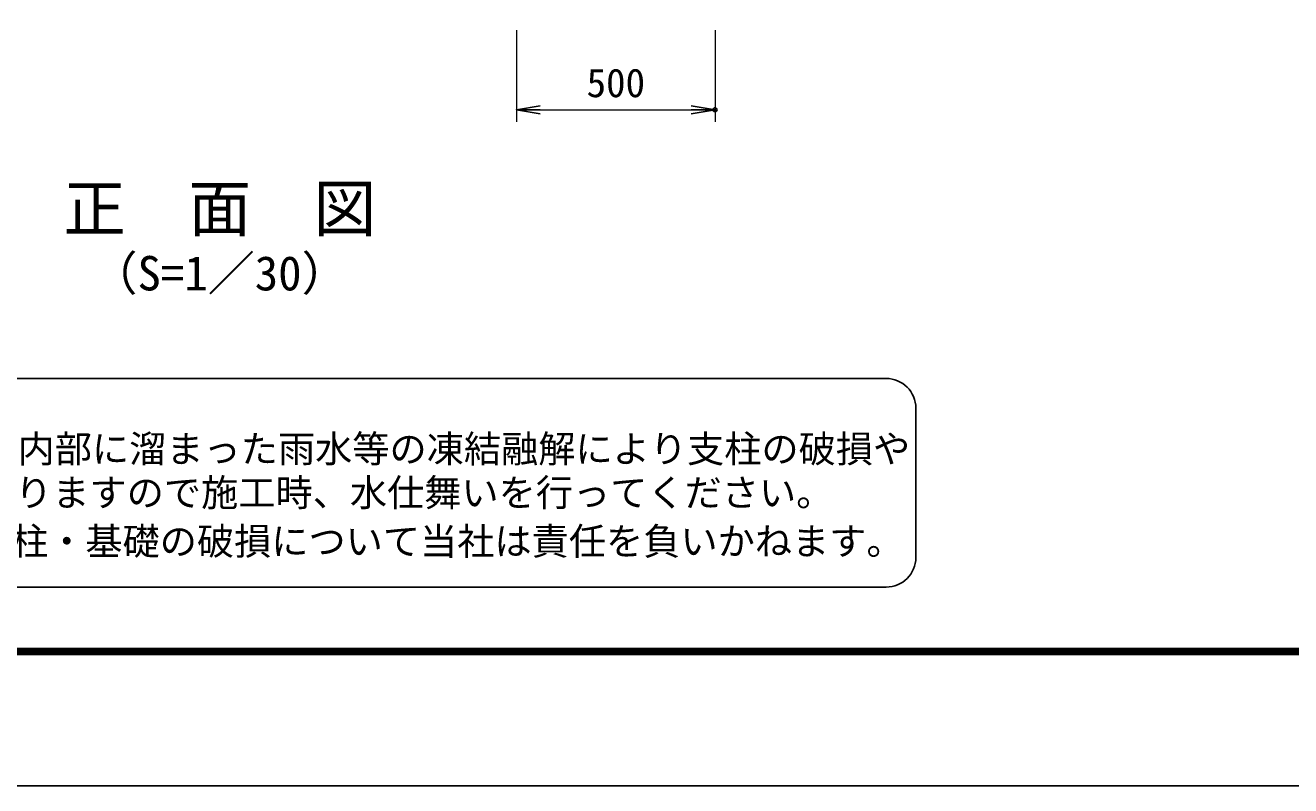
# Model space of a CAD drawing. Units: millimetres, scale not verified. Extents: x -6300 to 6300, y -4455 to 4455.
# Drawn here: x -4063 to -878, y -4455 to -2542 of the extents above; entities that cross this region are included whole.
import ezdxf
from ezdxf.enums import TextEntityAlignment as Align

# ---------------------------------------------------------------- set-up
doc = ezdxf.new("R2010")
doc.units = ezdxf.units.MM
doc.header["$LTSCALE"] = 20
doc.header["$PDMODE"] = 32
doc.header["$PDSIZE"] = 10
for name, color, linetype, lineweight in [('0-4_D-STR-DIM', 7, 'Continuous', 13), ('0-B_D-TTL-TXT', 7, 'Continuous', 25), ('0-C_D-TTL', 7, 'Continuous', 25)]:
    doc.layers.add(name, color=color, linetype=linetype, lineweight=lineweight)
doc.layers.add('0-5_0', color=7, linetype='Continuous')
doc.layers.add('0-6_Defpoints', color=8, linetype='Continuous')
doc.styles.add('ＭＳ ゴシック', font='')
doc.styles.get('ＭＳ ゴシック').set_extended_font_data('MS Gothic')

# ---------------------------------------------------------------- blocks, each defined once
blk = doc.blocks.new('_Open')
at = {"layer": '0-5_0'}
blk.add_line((-20, 3.333), (0, 0), dxfattribs=at)
blk.add_lwpolyline([(-20, -3.333), (0, 0), (-20, 0)], dxfattribs=at)

msp = doc.modelspace()

# ---------------------------------------------------------------- linework, layer by layer
at = {"layer": '0-4_D-STR-DIM'}
for p, q in [((-2826.98, -2554.66), (-2826.98, -2784.66)), ((-2326.98, -2554.66), (-2326.98, -2784.66)), ((-2766.98, -2754.66), (-2386.98, -2754.66))]:
    msp.add_line(p, q, dxfattribs=at)
at = {"layer": '0-6_Defpoints'}
msp.add_point((-2326.98, -2754.66), dxfattribs=at)
at = {"layer": '0-B_D-TTL-TXT', "color": 2}
for p, q in [((-1896.72, -3430.3), (-5565.04, -3430.3)), ((-1821.72, -3880.3), (-1821.72, -3505.3)), ((-5565.04, -3955.3), (-1896.72, -3955.3))]:
    msp.add_line(p, q, dxfattribs=at)
for centre, start, end in [((-1896.72, -3505.3), 0, 90), ((-1896.72, -3880.3), 270, 0)]:
    msp.add_arc(centre, 75, start, end, dxfattribs=at)
at = {"layer": '0-C_D-TTL', "color": 2}
msp.add_lwpolyline([(-6299.52, 4455.34), (6300.48, 4455.34), (6300.48, -4454.66), (-6299.52, -4454.66)], close=True, dxfattribs=at)
at = {"layer": '0-C_D-TTL'}
for points in [[(-5894.52, 4125.34), (5895.48, 4125.34), (5895.48, -4124.66), (-5894.52, -4124.66)], [(-5890.77, 4121.59), (5891.73, 4121.59), (5891.73, -4120.91), (-5890.77, -4120.91)], [(-5887.02, 4117.84), (5887.98, 4117.84), (5887.98, -4117.16), (-5887.02, -4117.16)], [(-5883.27, 4114.09), (5884.23, 4114.09), (5884.23, -4113.41), (-5883.27, -4113.41)], [(-5879.52, 4110.34), (5880.48, 4110.34), (5880.48, -4109.66), (-5879.52, -4109.66)]]:
    msp.add_lwpolyline(points, close=True, dxfattribs=at)

# ---------------------------------------------------------------- block references
at = {"layer": '0-4_D-STR-DIM', "xscale": 3, "yscale": 3, "rotation": 180}
msp.add_blockref('_Open', (-2826.98, -2754.66), dxfattribs=at)
at = {"layer": '0-4_D-STR-DIM', "xscale": 3, "yscale": 3}
msp.add_blockref('_Open', (-2326.98, -2754.66), dxfattribs=at)

# ---------------------------------------------------------------- texts
at = {"layer": '0-4_D-STR-DIM', "style": 'ＭＳ ゴシック'}
msp.add_text('500', height=72.14, dxfattribs=at).set_placement((-2650.29, -2744.54), align=Align.BOTTOM_LEFT)
at = {"layer": '0-B_D-TTL-TXT', "style": 'ＭＳ ゴシック'}
for s, height, p in [('正\u3000面\u3000図', 115.4, (-3966.83, -3095.25)), ('（S=1／30）', 86.66, (-3898.61, -3235.04)), ('凍結の恐れがある場所への設置は、内部に溜まった雨水等の凍結融解により支柱の破損や', 68.62, (-5579.77, -3662.31)), ('コンクリート基礎の破損の恐れがありますので施工時、水仕舞いを行ってください。', 68.62, (-5585.94, -3772.45)), ('施工による水仕舞い不備で起こる支柱・基礎の破損について当社は責任を負いかねます。 ', 68.62, (-5596.42, -3894.69))]:
    msp.add_text(s, height=height, dxfattribs=at).set_placement(p, align=Align.BOTTOM_LEFT)

doc.saveas('drawing.dxf')
